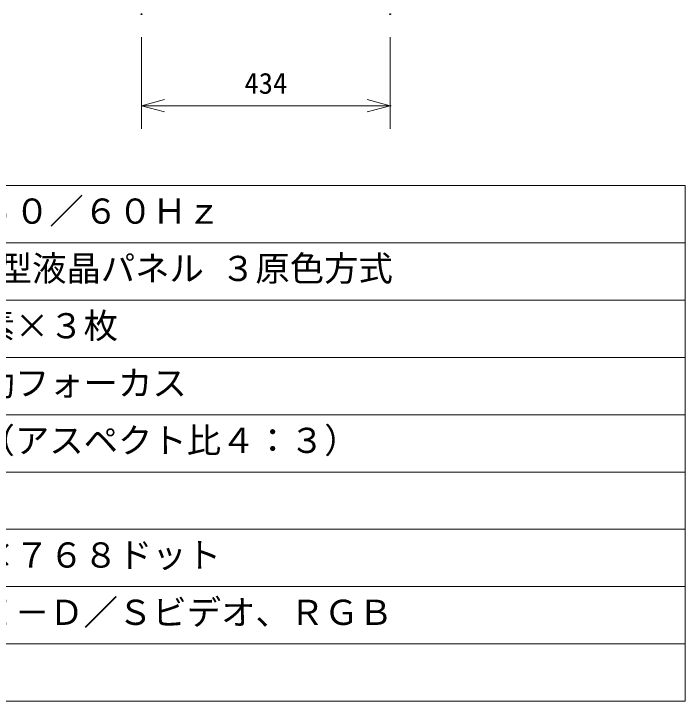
# Model space of a CAD drawing. Units: millimetres, scale not verified. Extents: x -63 to 62, y -56 to 57.
# Drawn here: x 3.9 to 62.5, y -56.5 to 3.5 of the extents above; entities that cross this region are included whole.
import ezdxf
from ezdxf.enums import TextEntityAlignment as Align

# ---------------------------------------------------------------- set-up
doc = ezdxf.new("R2010")
doc.units = ezdxf.units.MM
doc.header["$LTSCALE"] = 0.125
doc.header["$PDMODE"] = 32
doc.header["$PDSIZE"] = 0.0625
for name, color, linetype, lineweight in [('0-0_0', 7, 'Continuous', 18), ('0-2_WAKU', 1, 'Continuous', 18), ('0-5_SUNPO', 7, 'Continuous', 18)]:
    doc.layers.add(name, color=color, linetype=linetype, lineweight=lineweight)
doc.layers.add('0-1_DEFPOINTS', color=7, linetype='Continuous')
doc.layers.add('0-3_MOJI1', color=7, linetype='Continuous')
doc.styles.add('ＭＳ ゴシック', font='')
doc.styles.get('ＭＳ ゴシック').set_extended_font_data('MS Gothic')

# ---------------------------------------------------------------- blocks, each defined once
blk = doc.blocks.new('_OPEN30')
at = {"layer": '0-0_0'}
blk.add_line((0, 0), (-1, 0), dxfattribs=at)
blk.add_lwpolyline([(-1, 0.26795), (0, 0), (-1, -0.26795)], dxfattribs=at)
blk = doc.blocks.new('D8')
at = {"layer": '0-1_DEFPOINTS'}
for p in [(9.5877, 7.5658), (31.2877, 7.5658), (31.2877, -0.4342)]:
    blk.add_point(p, dxfattribs=at)
at = {"layer": '0-5_SUNPO'}
for p, q in [((9.5877, 5.5658), (9.5877, -2.4342)), ((31.2877, 5.5658), (31.2877, -2.4342)), ((11.5877, -0.4342), (29.2877, -0.4342))]:
    blk.add_line(p, q, dxfattribs=at)
at = {"layer": '0-5_SUNPO', "xscale": 2, "yscale": 2, "rotation": 180}
blk.add_blockref('_OPEN30', (9.5877, -0.4342), dxfattribs=at)
at = {"layer": '0-5_SUNPO', "xscale": 2, "yscale": 2}
blk.add_blockref('_OPEN30', (31.2877, -0.4342), dxfattribs=at)
at = {"layer": '0-5_SUNPO', "style": 'ＭＳ ゴシック'}
blk.add_text('434', height=1.833, dxfattribs=at).set_placement((18.5627, 0.0658), align=Align.BOTTOM_LEFT)

msp = doc.modelspace()

# ---------------------------------------------------------------- linework, layer by layer
at = {"layer": '0-2_WAKU', "color": 4}
for p, q in [((62.4671, -11.4661), (-62.5329, -11.4661)), ((62.4671, -56.4661), (62.4671, -11.4661)), ((-62.5329, -56.4661), (62.4671, -56.4661))]:
    msp.add_line(p, q, dxfattribs=at)
at = {"layer": '0-2_WAKU'}
for p, q in [((-62.5329, -16.4661), (62.4671, -16.4661)), ((-62.5329, -21.4661), (62.4671, -21.4661)), ((-62.5329, -26.4661), (62.4671, -26.4661)), ((-62.5329, -31.4661), (62.4671, -31.4661)), ((-62.5329, -36.4661), (62.4671, -36.4661)), ((-62.5329, -41.4661), (62.4671, -41.4661)), ((-62.5329, -46.4661), (62.4671, -46.4661)), ((-62.5329, -51.4661), (62.4671, -51.4661))]:
    msp.add_line(p, q, dxfattribs=at)

# ---------------------------------------------------------------- block references
at = {"layer": '0-5_SUNPO'}
msp.add_blockref('D8', (5.4302, -4.0843), dxfattribs=at)

# ---------------------------------------------------------------- texts
at = {"layer": '0-3_MOJI1', "style": 'ＭＳ ゴシック'}
for s, p in [('ＡＣ１００Ｖ\u3000５０／６０Ｈｚ', (-20.0329, -15.4661)), ('０．８０型 透過型液晶パネル ３原色方式', (-20.0329, -20.4661)), ('７８６４３２画素×３枚', (-20.0329, -25.4661)), ('電動ズーム・電動フォーカス', (-20.0329, -30.4661)), ('４０～４００型（アスペクト比４：３）', (-20.0329, -35.4661)), ('１０２４ドット×７６８ドット', (-20.0329, -45.4661)), ('ＨＤＭＩ／ＤＶＩ－Ｄ／Ｓビデオ、ＲＧＢ', (-20.0329, -50.4661))]:
    msp.add_text(s, height=2.199, dxfattribs=at).set_placement(p, align=Align.BOTTOM_LEFT)

doc.saveas('drawing.dxf')
